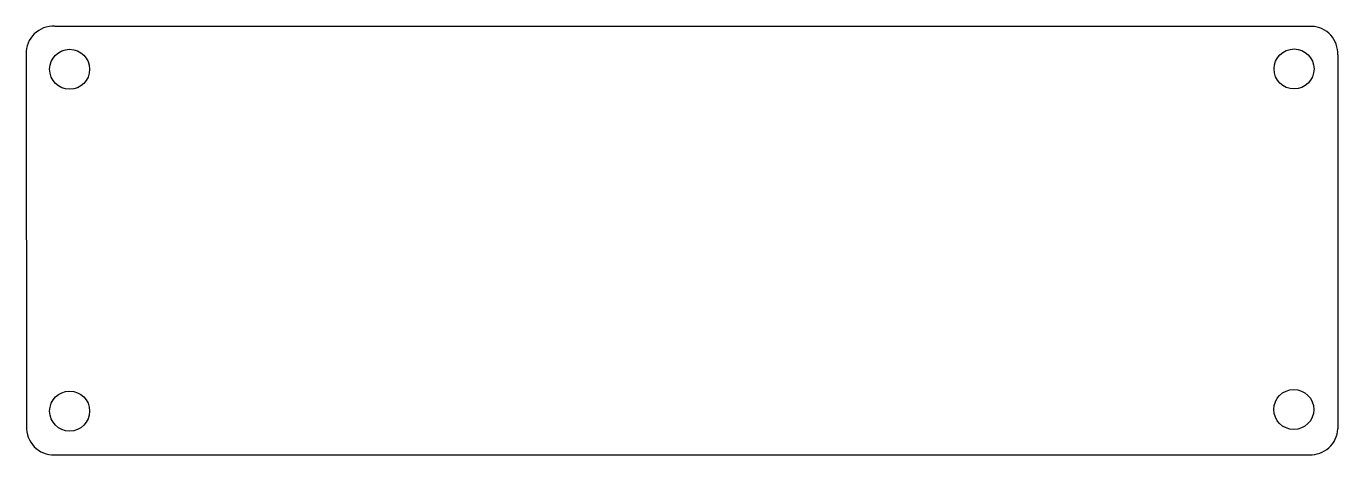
# Model space of a CAD drawing. Header units: millimetres. Extents: x 42 to 149, y 66 to 101.
import ezdxf

# ---------------------------------------------------------------- set-up
doc = ezdxf.new("R2010")
doc.units = ezdxf.units.MM
doc.layers.add('KeepOutLayer', color=6, linetype='Continuous')

msp = doc.modelspace()

# ---------------------------------------------------------------- linework, layer by layer
at = {"layer": 'KeepOutLayer'}
for p, q in [((44.58, 100.84), (146.99, 100.84)), ((42.26, 98.58), (42.29, 68.23)), ((149.1, 98.52), (149.1, 68.02)), ((44.55, 65.91), (146.79, 65.91))]:
    msp.add_line(p, q, dxfattribs=at)
for centre in [(45.8, 97.33), (145.54, 97.36), (45.8, 69.47), (145.52, 69.6)]:
    msp.add_circle(centre, 1.63, dxfattribs=at)
for centre, radius, start, end in [((44.45, 98.65), 2.19, 86.6822, 182.0503), ((146.92, 98.65), 2.18, 356.5895, 88.1068), ((44.48, 68.1), 2.19, 176.6822, 272.0503), ((146.91, 68.1), 2.19, 266.6822, 358.0694)]:
    msp.add_arc(centre, radius, start, end, dxfattribs=at)

doc.saveas('drawing.dxf')
